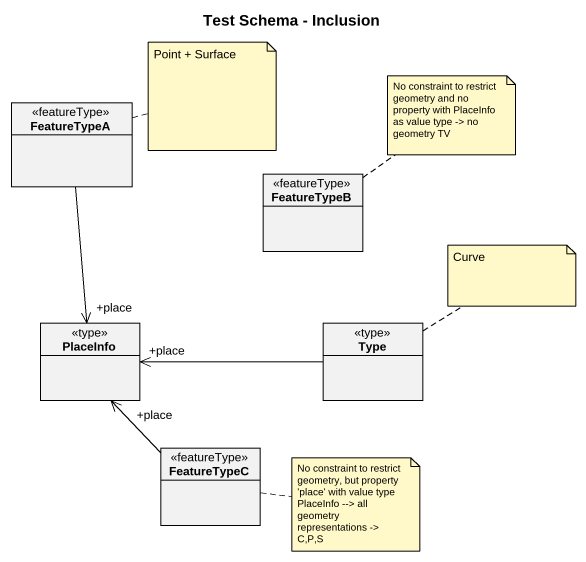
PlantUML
@startuml
title Test Schema - Inclusion
hide circle
hide empty members
class FeatureTypeA <<featureType>>
class FeatureTypeB <<featureType>>
class PlaceInfo <<type>>
class Type <<type>>
class FeatureTypeC <<featureType>>
FeatureTypeA --> "+place" PlaceInfo
Type -left-> "+place" PlaceInfo
FeatureTypeC -up-> "+place" PlaceInfo
note right of FeatureTypeA : Point + Surface
note top of FeatureTypeB : No constraint to restrict geometry and no property with PlaceInfo as value type -> no geometry TV
note top of Type : Curve
note right of FeatureTypeC : No constraint to restrict geometry, but property 'place' with value type PlaceInfo --> all geometry representations -> C,P,S
@enduml
